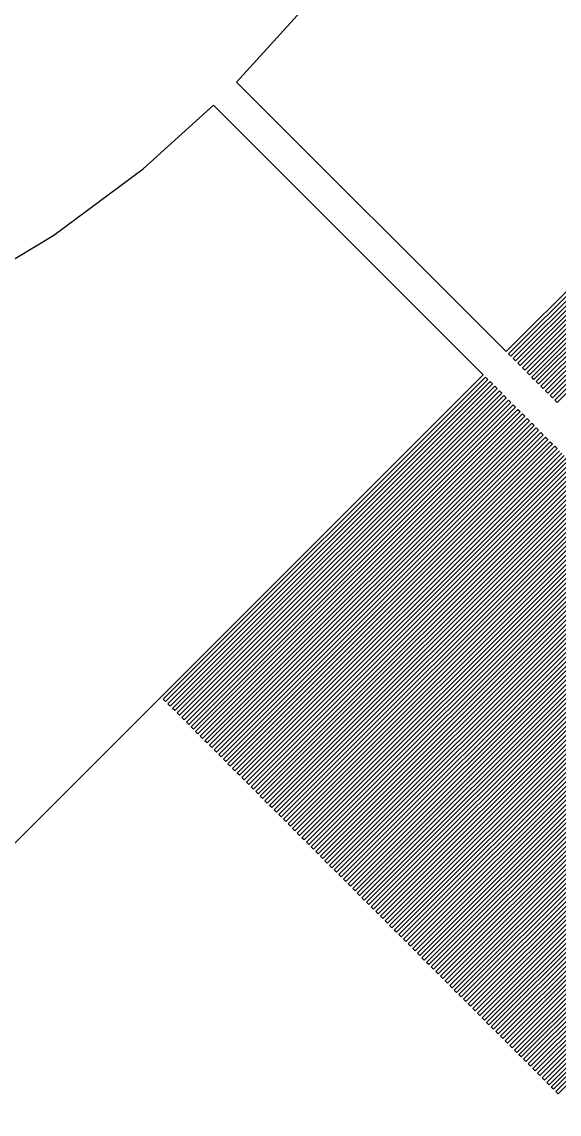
# Model space of a CAD drawing. Extents: x 1 to 107, y 1 to 71.
# Drawn here: x 6.332 to 7.977, y 43.92 to 47.265 of the extents above; entities that cross this region are included whole.
import ezdxf

# ---------------------------------------------------------------- set-up
doc = ezdxf.new("R2010")
doc.units = 0

msp = doc.modelspace()

# ---------------------------------------------------------------- linework, layer by layer
for p, q in [((10.1513, 48.5908), (7.8156, 46.2551)), ((6.99008, 47.0806), (7.18515, 47.2959)), ((7.82266, 46.248), (8.80908, 47.2344)), ((8.81616, 47.2274), (7.82974, 46.241)), ((7.83681, 46.2339), (8.82323, 47.2203)), ((8.83029, 47.2132), (7.84389, 46.2268)), ((7.85095, 46.2197), (8.83737, 47.2061)), ((8.84444, 47.1991), (7.85803, 46.2127)), ((7.8651, 46.2056), (8.85152, 47.192)), ((8.85858, 47.1849), (7.87218, 46.1985)), ((7.87924, 46.1915), (8.86566, 47.1779)), ((8.87273, 47.1708), (7.88631, 46.1844)), ((7.89339, 46.1773), (8.87981, 47.1637)), ((8.88687, 47.1567), (7.90045, 46.1702)), ((7.90753, 46.1632), (8.89395, 47.1496)), ((8.90102, 47.1425), (7.9146, 46.1561)), ((7.92166, 46.149), (8.90808, 47.1355)), ((8.91516, 47.1284), (7.92874, 46.142)), ((7.93581, 46.1349), (8.92223, 47.1213)), ((8.92929, 47.1142), (7.94287, 46.1278)), ((7.94995, 46.1207), (8.93637, 47.1072)), ((7.8156, 46.2551), (6.99008, 47.0806)), ((8.94344, 47.1001), (7.95702, 46.1137)), ((7.96408, 46.1066), (8.9505, 47.093)), ((8.95758, 47.0859), (7.97116, 46.0995)), ((6.70415, 46.8148), (6.91939, 47.0099)), ((6.91939, 47.0099), (7.7449, 46.1844)), ((6.43065, 46.612), (6.70415, 46.8148)), ((6.13857, 46.4369), (6.43065, 46.612)), ((7.82974, 46.241), (7.82266, 46.248)), ((7.84389, 46.2268), (7.83681, 46.2339)), ((7.85803, 46.2127), (7.85095, 46.2197)), ((7.87218, 46.1985), (7.8651, 46.2056)), ((7.7449, 46.1844), (5.40916, 43.8487)), ((6.76556, 45.1909), (7.75197, 46.1773)), ((7.75905, 46.1703), (6.77263, 45.1838)), ((7.75197, 46.1773), (7.75905, 46.1703)), ((7.88631, 46.1844), (7.87924, 46.1915)), ((7.90045, 46.1702), (7.89339, 46.1773)), ((6.77971, 45.1768), (7.76611, 46.1632)), ((7.77319, 46.1561), (6.78677, 45.1697)), ((6.79385, 45.1626), (7.78026, 46.149)), ((7.78734, 46.142), (6.80092, 45.1556)), ((6.80798, 45.1485), (7.7944, 46.1349)), ((7.76611, 46.1632), (7.77319, 46.1561)), ((7.78026, 46.149), (7.78734, 46.142)), ((7.7944, 46.1349), (7.80148, 46.1278)), ((7.9146, 46.1561), (7.90753, 46.1632)), ((7.92874, 46.142), (7.92166, 46.149)), ((7.94287, 46.1278), (7.93581, 46.1349)), ((7.80148, 46.1278), (6.81506, 45.1414)), ((6.82213, 45.1343), (7.80855, 46.1208)), ((7.81561, 46.1137), (6.82919, 45.1273)), ((6.83627, 45.1202), (7.82269, 46.1066)), ((7.82976, 46.0995), (6.84334, 45.1131)), ((7.80855, 46.1208), (7.81561, 46.1137)), ((7.82269, 46.1066), (7.82976, 46.0995)), ((7.95702, 46.1137), (7.94995, 46.1207)), ((7.97116, 46.0995), (7.96408, 46.1066)), ((6.85042, 45.106), (7.83684, 46.0925)), ((7.8439, 46.0854), (6.85748, 45.099)), ((6.86455, 45.0919), (7.85097, 46.0783)), ((7.85805, 46.0713), (6.87163, 45.0848)), ((7.83684, 46.0925), (7.8439, 46.0854)), ((7.85097, 46.0783), (7.85805, 46.0713)), ((6.87869, 45.0778), (7.86511, 46.0642)), ((7.87218, 46.0571), (6.88577, 45.0707)), ((6.89284, 45.0636), (7.87926, 46.05)), ((7.88632, 46.043), (6.89992, 45.0566)), ((6.90698, 45.0495), (7.8934, 46.0359)), ((7.86511, 46.0642), (7.87218, 46.0571)), ((7.87926, 46.05), (7.88632, 46.043)), ((7.8934, 46.0359), (7.90047, 46.0288)), ((7.90047, 46.0288), (6.91406, 45.0424)), ((6.92113, 45.0354), (7.90755, 46.0218)), ((7.91461, 46.0147), (6.92821, 45.0283)), ((6.93527, 45.0212), (7.92169, 46.0076)), ((7.92876, 46.0005), (6.94234, 45.0141)), ((7.90755, 46.0218), (7.91461, 46.0147)), ((7.92169, 46.0076), (7.92876, 46.0005)), ((6.94942, 45.0071), (7.93584, 45.9935)), ((7.9429, 45.9864), (6.95648, 45)), ((6.96355, 44.9929), (7.94997, 45.9793)), ((7.95705, 45.9723), (6.97063, 44.9858)), ((6.97769, 44.9788), (7.96411, 45.9652)), ((7.93584, 45.9935), (7.9429, 45.9864)), ((7.94997, 45.9793), (7.95705, 45.9723)), ((7.96411, 45.9652), (7.97118, 45.9581)), ((7.97118, 45.9581), (6.98476, 44.9717)), ((6.99184, 44.9646), (7.97826, 45.951)), ((7.98532, 45.944), (6.9989, 44.9576)), ((7.00597, 44.9505), (7.99239, 45.9369)), ((7.99947, 45.9298), (7.01305, 44.9434)), ((7.02011, 44.9364), (8.00653, 45.9228)), ((8.01361, 45.9157), (7.02719, 44.9293)), ((7.03426, 44.9222), (8.02068, 45.9086)), ((8.02774, 45.9016), (7.04134, 44.9151)), ((7.0484, 44.9081), (8.03482, 45.8945)), ((8.04189, 45.8874), (7.05548, 44.901)), ((7.06255, 44.8939), (8.04897, 45.8803)), ((8.05603, 45.8733), (7.06963, 44.8869)), ((7.07669, 44.8798), (8.06311, 45.8662)), ((8.07018, 45.8591), (7.08376, 44.8727)), ((7.09084, 44.8656), (8.07726, 45.8521)), ((8.08432, 45.845), (7.0979, 44.8586)), ((7.10498, 44.8515), (8.0914, 45.8379)), ((8.09846, 45.8308), (7.11205, 44.8444)), ((7.11911, 44.8374), (8.10553, 45.8238)), ((8.11261, 45.8167), (7.12619, 44.8303)), ((7.13326, 44.8232), (8.11967, 45.8096)), ((8.12674, 45.8026), (7.14032, 44.8161)), ((7.1474, 44.8091), (8.13382, 45.7955)), ((8.14088, 45.7884), (7.15446, 44.802)), ((7.16153, 44.7949), (8.14795, 45.7814)), ((8.15503, 45.7743), (7.16861, 44.7879)), ((7.17567, 44.7808), (8.16209, 45.7672)), ((8.16916, 45.7601), (7.18275, 44.7737)), ((7.18982, 44.7666), (8.17624, 45.7531)), ((8.1833, 45.746), (7.1969, 44.7596)), ((7.20398, 44.7525), (8.19038, 45.7389)), ((8.19745, 45.7319), (7.21104, 44.7454)), ((7.21811, 44.7384), (8.20453, 45.7248)), ((8.21161, 45.7177), (7.22519, 44.7313)), ((7.23225, 44.7242), (8.21867, 45.7106)), ((8.22574, 45.7036), (7.23932, 44.7171)), ((7.2464, 44.7101), (8.23282, 45.6965)), ((8.23988, 45.6894), (7.25346, 44.703)), ((7.26053, 44.6959), (8.24695, 45.6824)), ((8.25403, 45.6753), (7.26761, 44.6889)), ((7.27467, 44.6818), (8.26109, 45.6682)), ((8.26817, 45.6611), (7.28175, 44.6747)), ((7.28882, 44.6676), (8.27524, 45.6541)), ((8.2823, 45.647), (7.29588, 44.6606)), ((7.30296, 44.6535), (8.28938, 45.6399)), ((8.29645, 45.6329), (7.31003, 44.6464)), ((7.31711, 44.6394), (8.30351, 45.6258)), ((8.31059, 45.6187), (7.32417, 44.6323)), ((7.33125, 44.6252), (8.31766, 45.6116)), ((8.32474, 45.6046), (7.33832, 44.6182)), ((7.3454, 44.6111), (8.3318, 45.5975)), ((8.33888, 45.5904), (7.35246, 44.604)), ((7.35953, 44.597), (8.34595, 45.5834)), ((8.35303, 45.5763), (7.36661, 44.5899)), ((7.37367, 44.5828), (8.36009, 45.5692)), ((8.36717, 45.5621), (7.38075, 44.5757)), ((7.38782, 44.5686), (8.37424, 45.5551)), ((8.3813, 45.548), (7.39488, 44.5616)), ((7.40196, 44.5545), (8.38838, 45.5409)), ((8.39545, 45.5339), (7.40903, 44.5474)), ((7.41609, 44.5404), (8.40251, 45.5268)), ((8.40959, 45.5197), (7.42317, 44.5333)), ((7.43024, 44.5262), (8.41666, 45.5126)), ((8.42372, 45.5056), (7.4373, 44.5192)), ((7.44438, 44.5121), (8.4308, 45.4985)), ((8.43787, 45.4914), (7.45145, 44.505)), ((7.45853, 44.4979), (8.44495, 45.4844)), ((8.45201, 45.4773), (7.46559, 44.4909)), ((7.47267, 44.4838), (8.45908, 45.4702)), ((8.46616, 45.4632), (7.47974, 44.4767)), ((7.48682, 44.4697), (8.47322, 45.4561)), ((8.4803, 45.449), (7.49388, 44.4626)), ((7.50096, 44.4555), (8.48737, 45.4419)), ((8.49445, 45.4349), (7.50803, 44.4485)), ((7.51509, 44.4414), (8.50151, 45.4278)), ((8.50859, 45.4207), (7.52217, 44.4343)), ((7.52924, 44.4272), (8.51566, 45.4137)), ((8.52272, 45.4066), (7.5363, 44.4202)), ((7.54338, 44.4131), (8.5298, 45.3995)), ((8.53687, 45.3924), (7.55045, 44.406)), ((7.55753, 44.3989), (8.54395, 45.3854)), ((8.55101, 45.3783), (7.56459, 44.3919)), ((7.57166, 44.3848), (8.55807, 45.3712)), ((8.56516, 45.3642), (7.57874, 44.3777)), ((7.5858, 44.3707), (8.57222, 45.3571)), ((8.57928, 45.35), (7.59286, 44.3636)), ((7.59995, 44.3565), (8.58636, 45.3429)), ((8.59343, 45.3359), (7.60701, 44.3495)), ((7.61409, 44.3424), (8.60049, 45.3288)), ((8.60757, 45.3217), (7.62115, 44.3353)), ((7.62823, 44.3282), (8.61464, 45.3147)), ((8.62172, 45.3076), (7.63531, 44.3212)), ((7.64238, 44.3141), (8.62878, 45.3005)), ((8.63586, 45.2934), (7.64944, 44.307)), ((7.65652, 44.3), (8.64294, 45.2864)), ((8.65001, 45.2793), (7.66359, 44.2929)), ((7.67065, 44.2858), (8.65707, 45.2722)), ((8.66415, 45.2652), (7.67773, 44.2787)), ((7.6848, 44.2717), (8.67122, 45.2581)), ((8.67828, 45.251), (7.69186, 44.2646)), ((7.69894, 44.2575), (8.68536, 45.2439)), ((8.69243, 45.2369), (7.70601, 44.2505)), ((7.71307, 44.2434), (8.69949, 45.2298)), ((8.70657, 45.2227), (7.72015, 44.2363)), ((7.72722, 44.2292), (8.71364, 45.2157)), ((8.72072, 45.2086), (7.7343, 44.2222)), ((7.74136, 44.2151), (8.72778, 45.2015)), ((6.77263, 45.1838), (6.76556, 45.1909)), ((6.78677, 45.1697), (6.77971, 45.1768)), ((6.80092, 45.1556), (6.79385, 45.1626)), ((8.73485, 45.1945), (7.74844, 44.208)), ((7.75551, 44.201), (8.74193, 45.1874)), ((8.74899, 45.1803), (7.76259, 44.1939)), ((7.76965, 44.1868), (8.75607, 45.1732)), ((8.76314, 45.1662), (7.77673, 44.1797)), ((6.81506, 45.1414), (6.80798, 45.1485)), ((6.82919, 45.1273), (6.82213, 45.1343)), ((7.7838, 44.1727), (8.77022, 45.1591)), ((8.77728, 45.152), (7.79086, 44.1656)), ((7.79794, 44.1585), (8.78436, 45.1449)), ((8.79143, 45.1379), (7.80501, 44.1515)), ((7.81209, 44.1444), (8.79851, 45.1308)), ((6.84334, 45.1131), (6.83627, 45.1202)), ((6.85748, 45.099), (6.85042, 45.106)), ((8.80557, 45.1237), (7.81915, 44.1373)), ((7.82622, 44.1302), (8.81264, 45.1167)), ((8.81972, 45.1096), (7.8333, 44.1232)), ((7.84036, 44.1161), (8.82678, 45.1025)), ((8.83385, 45.0955), (7.84743, 44.109)), ((6.87163, 45.0848), (6.86455, 45.0919)), ((6.88577, 45.0707), (6.87869, 45.0778)), ((6.89992, 45.0566), (6.89284, 45.0636)), ((7.85451, 44.102), (8.84093, 45.0884)), ((8.84799, 45.0813), (7.86157, 44.0949)), ((7.86864, 44.0878), (8.85506, 45.0742)), ((8.86214, 45.0672), (7.87572, 44.0807)), ((6.91406, 45.0424), (6.90698, 45.0495)), ((6.92821, 45.0283), (6.92113, 45.0354)), ((7.88278, 44.0737), (8.8692, 45.0601)), ((8.87627, 45.053), (7.88986, 44.0666)), ((7.89693, 44.0595), (8.88335, 45.046)), ((8.89041, 45.0389), (7.90401, 44.0525)), ((7.91107, 44.0454), (8.89749, 45.0318)), ((6.94234, 45.0141), (6.93527, 45.0212)), ((6.95648, 45), (6.94942, 45.0071)), ((8.90456, 45.0247), (7.91815, 44.0383)), ((7.92522, 44.0313), (8.91164, 45.0177)), ((8.9187, 45.0106), (7.9323, 44.0242)), ((7.93936, 44.0171), (8.92578, 45.0035)), ((8.93285, 44.9965), (7.94643, 44.01)), ((6.97063, 44.9858), (6.96355, 44.9929)), ((6.98476, 44.9717), (6.97769, 44.9788)), ((6.9989, 44.9576), (6.99184, 44.9646)), ((7.95351, 44.003), (8.93993, 44.9894)), ((8.94699, 44.9823), (7.96057, 43.9959)), ((7.96764, 43.9888), (8.95406, 44.9753)), ((8.96114, 44.9682), (7.97472, 43.9818)), ((7.01305, 44.9434), (7.00597, 44.9505)), ((7.02719, 44.9293), (7.02011, 44.9364)), ((7.04134, 44.9151), (7.03426, 44.9222)), ((7.05548, 44.901), (7.0484, 44.9081)), ((7.06963, 44.8869), (7.06255, 44.8939)), ((7.08376, 44.8727), (7.07669, 44.8798)), ((7.0979, 44.8586), (7.09084, 44.8656)), ((7.11205, 44.8444), (7.10498, 44.8515)), ((7.12619, 44.8303), (7.11911, 44.8374)), ((7.14032, 44.8161), (7.13326, 44.8232)), ((7.15446, 44.802), (7.1474, 44.8091)), ((7.16861, 44.7879), (7.16153, 44.7949)), ((7.18275, 44.7737), (7.17567, 44.7808)), ((7.1969, 44.7596), (7.18982, 44.7666)), ((7.21104, 44.7454), (7.20398, 44.7525)), ((7.22519, 44.7313), (7.21811, 44.7384)), ((7.23932, 44.7171), (7.23225, 44.7242)), ((7.25346, 44.703), (7.2464, 44.7101)), ((7.26761, 44.6889), (7.26053, 44.6959)), ((7.28175, 44.6747), (7.27467, 44.6818)), ((7.29588, 44.6606), (7.28882, 44.6676)), ((7.31003, 44.6464), (7.30296, 44.6535)), ((7.32417, 44.6323), (7.31711, 44.6394)), ((7.33832, 44.6182), (7.33125, 44.6252)), ((7.35246, 44.604), (7.3454, 44.6111)), ((7.36661, 44.5899), (7.35953, 44.597)), ((7.38075, 44.5757), (7.37367, 44.5828)), ((7.39488, 44.5616), (7.38782, 44.5686)), ((7.40903, 44.5474), (7.40196, 44.5545)), ((7.42317, 44.5333), (7.41609, 44.5404)), ((7.4373, 44.5192), (7.43024, 44.5262)), ((7.45145, 44.505), (7.44438, 44.5121)), ((7.46559, 44.4909), (7.45853, 44.4979)), ((7.47974, 44.4767), (7.47267, 44.4838)), ((7.49388, 44.4626), (7.48682, 44.4697)), ((7.50803, 44.4485), (7.50096, 44.4555)), ((7.52217, 44.4343), (7.51509, 44.4414)), ((7.5363, 44.4202), (7.52924, 44.4272)), ((7.55045, 44.406), (7.54338, 44.4131)), ((7.56459, 44.3919), (7.55753, 44.3989)), ((7.57874, 44.3777), (7.57166, 44.3848)), ((7.59286, 44.3636), (7.5858, 44.3707)), ((7.60701, 44.3495), (7.59995, 44.3565)), ((7.62115, 44.3353), (7.61409, 44.3424)), ((7.63531, 44.3212), (7.62823, 44.3282)), ((7.64944, 44.307), (7.64238, 44.3141)), ((7.66359, 44.2929), (7.65652, 44.3)), ((7.67773, 44.2787), (7.67065, 44.2858)), ((7.69186, 44.2646), (7.6848, 44.2717)), ((7.70601, 44.2505), (7.69894, 44.2575)), ((7.72015, 44.2363), (7.71307, 44.2434)), ((7.7343, 44.2222), (7.72722, 44.2292)), ((7.74844, 44.208), (7.74136, 44.2151)), ((7.76259, 44.1939), (7.75551, 44.201)), ((7.77673, 44.1797), (7.76965, 44.1868)), ((7.79086, 44.1656), (7.7838, 44.1727)), ((7.80501, 44.1515), (7.79794, 44.1585)), ((7.81915, 44.1373), (7.81209, 44.1444)), ((7.8333, 44.1232), (7.82622, 44.1302)), ((7.84743, 44.109), (7.84036, 44.1161)), ((7.86157, 44.0949), (7.85451, 44.102)), ((7.87572, 44.0807), (7.86864, 44.0878)), ((7.88986, 44.0666), (7.88278, 44.0737)), ((7.90401, 44.0525), (7.89693, 44.0595)), ((7.91815, 44.0383), (7.91107, 44.0454)), ((7.9323, 44.0242), (7.92522, 44.0313)), ((7.94643, 44.01), (7.93936, 44.0171)), ((7.96057, 43.9959), (7.95351, 44.003)), ((7.97472, 43.9818), (7.96764, 43.9888))]:
    msp.add_line(p, q)

doc.saveas('drawing.dxf')
